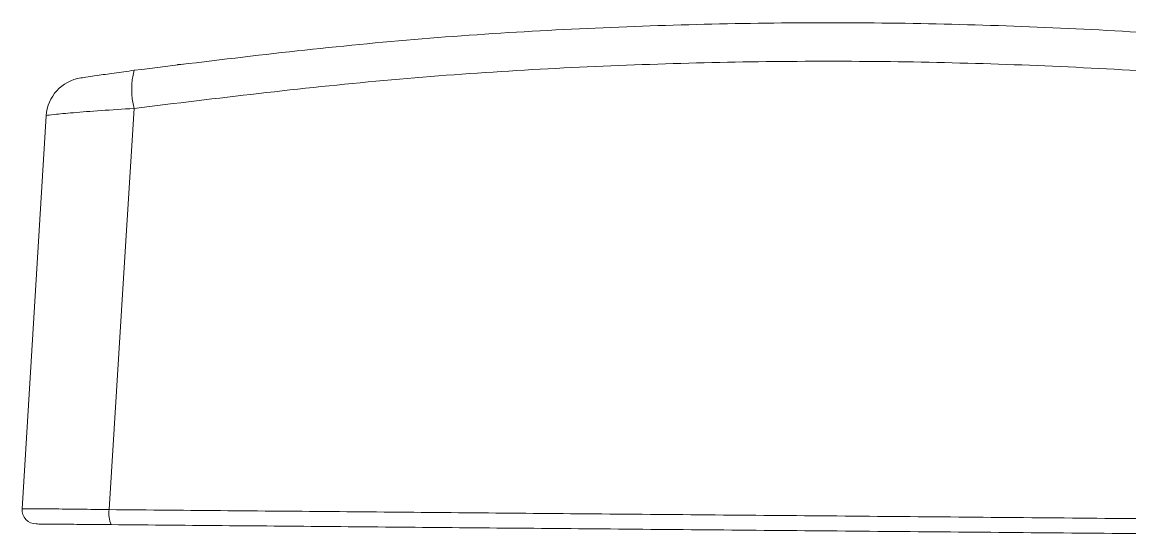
# Model space of a CAD drawing. Extents: x 0 to 1354, y 0 to 992.
# Drawn here: x 670.6 to 725.1, y 229.9 to 255.2 of the extents above; entities that cross this region are included whole.
import ezdxf

# ---------------------------------------------------------------- set-up
doc = ezdxf.new("R2010")
doc.units = 0
doc.header["$LTSCALE"] = 10
doc.header["$MEASUREMENT"] = 0
doc.layers.get('0').update_dxf_attribs({"linetype": 'CONTINUOUS'})

msp = doc.modelspace()

# ---------------------------------------------------------------- linework, layer by layer
at = {"color": 7, "linetype": 'Continuous', "lineweight": 15}
for p, q in [((678.256, 253.148), (678.496, 253.159)), ((670.613, 231.293), (671.795, 250.631))]:
    msp.add_line(p, q, dxfattribs=at)
at = {"color": 7, "linetype": 'Continuous', "lineweight": 15, "flags": 128}
msp.add_lwpolyline([(676.116, 250.989), (675.615, 242.908), (674.892, 231.256)], dxfattribs=at)
at = {"color": 7, "linetype": 'Continuous', "lineweight": 15}
for centre, radius, start, end in [((679.687, 251.917), 3.689, 165.1438, 194.5731), ((673.792, 250.509), 2, 98.4512, 176.5), ((671.311, 231.251), 0.7, 176.5, 269.5), ((676.274, 231.057), 1.396, 171.7877, 202.6597)]:
    msp.add_arc(centre, radius, start, end, dxfattribs=at)
for points, knots in [([(676.121, 252.863), (680.19, 253.365), (688.345, 254.371), (700.638, 255.111), (712.913, 255.291), (724.998, 254.856), (736.956, 253.89), (744.764, 252.784), (748.675, 252.23)], [0, 0, 0, 0, 0.169563, 0.339862, 0.50648, 0.673817, 0.83658, 1, 1, 1, 1]), ([(748.647, 250.356), (744.753, 250.904), (736.947, 252.002), (725.01, 252.961), (712.914, 253.395), (700.661, 253.219), (688.354, 252.486), (680.201, 251.489), (676.116, 250.989)], [0, 0, 0, 0, 0.162766, 0.326182, 0.492801, 0.660139, 0.829698, 1, 1, 1, 1]), ([(673.498, 252.488), (673.5, 252.488), (673.509, 252.489), (673.7, 252.518), (674.274, 252.602), (675.111, 252.723), (675.784, 252.816), (676.121, 252.863)], [0, 0, 0, 0, 0.05209, 0.283023, 0.519082, 0.759353, 1, 1, 1, 1]), ([(676.116, 250.989), (675.561, 250.953), (674.448, 250.882), (673.071, 250.776), (672.129, 250.69), (671.815, 250.647), (671.798, 250.634), (671.795, 250.631)], [0, 0, 0, 0, 0.238397, 0.4779236, 0.714844, 0.9475164, 1, 1, 1, 1]), ([(670.613, 231.293), (670.616, 231.294), (670.633, 231.298), (670.953, 231.301), (671.891, 231.295), (673.205, 231.28), (674.282, 231.265), (674.835, 231.257), (674.892, 231.256)], [0, 0, 0, 0, 0.054994, 0.290984, 0.527056, 0.763395, 0.975449, 1, 1, 1, 1]), ([(674.892, 231.256), (678.783, 231.222), (686.565, 231.154), (698.643, 231.049), (711.082, 230.94), (725.414, 230.815), (738.247, 230.703), (746.769, 230.629), (749.527, 230.605)], [0, 0, 0, 0, 0.157186, 0.314373, 0.484952, 0.655532, 0.888515, 1, 1, 1, 1]), ([(674.985, 230.519), (674.514, 230.523), (673.572, 230.531), (672.404, 230.541), (671.597, 230.548), (671.322, 230.55), (671.308, 230.551), (671.305, 230.551)], [0, 0, 0, 0, 0.236385, 0.472783, 0.708908, 0.944981, 1, 1, 1, 1]), ([(749.421, 229.869), (745.173, 229.906), (736.667, 229.98), (723.871, 230.092), (711.083, 230.203), (698.682, 230.312), (686.631, 230.417), (678.87, 230.485), (674.985, 230.519)], [0, 0, 0, 0, 0.172028, 0.344476, 0.51485, 0.685631, 0.842656, 1, 1, 1, 1])]:
    msp.add_open_spline(points, degree=3, knots=knots, dxfattribs=at)

doc.saveas('drawing.dxf')
